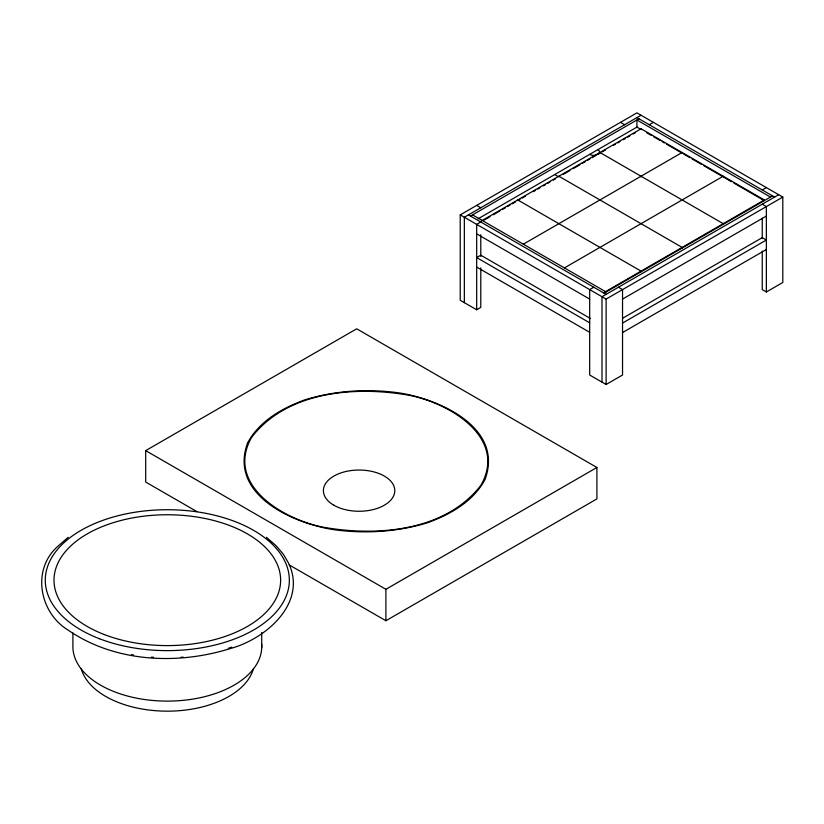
<?xml version="1.0" encoding="UTF-8"?>
<svg xmlns="http://www.w3.org/2000/svg" width="824" height="824" viewBox="0 0 824 824"><rect width="100%" height="100%" fill="white"/><g stroke="black" fill="none" stroke-linecap="round" stroke-linejoin="round"><path stroke-width="1.24" d="M58.566 545.704C31.24 568.653 39.078 612.562 68.207 630.154C114.577 662.136 176.624 665.112 229.35 648.849M59.132 545.158L68.207 537.31M480.783 267.882L480.783 307.393L476.674 309.773L460.235 300.276L460.235 214.879L636.931 112.867L782.8 197.08L782.8 282.488L766.361 291.974L762.251 289.605L762.251 251.155M641.041 115.236L464.345 217.248L464.345 302.655M470.514 216.063L638.981 118.79M478.116 218.782L636.931 127.102L641.381 129.667M481.113 221.11L641.041 128.781L764.312 199.954L764.312 200.644L762.087 199.357M480.783 221.996L476.674 224.365L476.674 309.773M483.338 220.513L490.002 216.671M493.329 214.745L499.993 210.903M502.218 209.615L505.545 207.689M507.769 206.412L509.994 205.125M512.209 203.847L515.546 201.921M519.985 199.357L517.771 200.644L517.771 199.954L641.041 271.117L641.041 271.807M522.21 198.079L525.537 196.153M533.313 191.662L535.538 190.385M537.753 189.098L539.977 187.821M543.304 185.894L545.529 184.607M547.754 183.33L549.969 182.042M553.306 180.126L555.52 178.839M563.297 174.348L569.961 170.506M573.298 168.58L579.952 164.738M582.177 163.451L585.514 161.525M587.728 160.247L589.953 158.96M592.178 157.683L595.505 155.757M597.73 154.479L599.944 153.192L599.944 152.502L723.215 223.675L723.215 224.365M602.169 151.915L605.496 149.989M613.272 145.498L615.497 144.221M617.712 142.933L619.936 141.656M623.274 139.73L625.488 138.442M627.713 137.165L629.927 135.878M633.265 133.962L635.489 132.674M649.261 124.723L653.36 122.354M196.854 511.58L145.694 482.05L145.694 450.625L356.699 328.807L596.906 467.486L596.906 498.901L385.9 620.73L289.152 564.873M523.322 244.192L682.128 152.502L682.128 153.192M564.409 267.913L723.215 176.223L723.215 176.913M593.785 287.236L589.675 289.605L589.675 375.013L606.114 384.499L622.542 375.013L622.542 289.605L618.433 287.236M762.251 189.963L766.361 187.594M604.394 292.283L764.312 199.954M604.054 293.159L772.531 195.896M778.69 194.711L602.004 296.722L602.004 382.13M460.235 214.879L606.114 299.091L782.8 197.08M622.542 299.091L766.361 216.063M622.893 318.105L762.251 237.652L766.361 240.021L622.542 323.059M622.542 332.546L766.361 249.518M145.694 450.625L385.9 589.304L596.906 467.486M229.772 648.704C264.895 639.537 307.146 603.92 288.997 563.987M636.931 117.605L774.581 197.08M770.471 197.08L636.931 119.985L636.931 127.576M646.593 132.674L651.393 135.455M653.617 136.733L660.302 140.595M662.136 141.656L664.36 142.933M666.585 144.221L675.876 149.587M676.576 149.989L680.325 152.152M683.673 154.088L685.898 155.365M686.567 155.757L689.904 157.683M692.119 158.96L695.909 161.154M696.568 161.525L701.471 164.367M703.696 165.645L705.931 166.932M706.559 167.303L711.493 170.146M712.111 170.506L718.775 174.348M719.28 174.647L721.505 175.924M723.73 177.212L728.776 180.126M729.291 180.425L731.527 181.713M733.751 183L738.768 185.894M739.313 186.214L748.759 191.662M749.325 191.992L754.31 194.866M754.897 195.206L761.572 199.058M620.493 122.354L624.602 124.723M762.251 204.198L766.361 206.567L766.361 291.974M554.748 174.544L558.085 176.47M476.674 205.382L480.783 207.761M472.564 214.879L606.114 291.974M468.454 214.879L606.114 294.353M476.674 233.851L589.675 299.091M590.458 318.528L480.783 255.203L476.674 257.582L589.675 322.812M476.674 267.069L589.675 332.309M266.42 537.31L275.494 545.158M276.061 545.704L283.322 554.212L288.606 563.194M762.251 218.226L762.251 238.62M682.128 248.086L682.128 247.396L558.857 176.223L558.857 176.913M641.041 128.781L641.041 129.471M641.041 176.223L641.041 176.913M606.114 299.091L606.114 384.499M480.783 234.737L480.783 256.408M385.9 589.304L385.9 620.73M261.733 632.43L261.733 647.571M72.903 633.007L72.903 645.625A94.43 54.518 0 0 0 168.714 701.111A94.43 54.518 0 0 0 261.641 644.008M231.76 647.118A122.034 70.452 0 0 1 228.33 648.313M183.247 657.14A122.034 70.452 0 0 1 180.981 657.305M153.645 657.305A122.034 70.452 0 0 1 151.389 657.14M133.529 654.998A122.034 70.452 0 0 1 131.346 654.616M253.298 669.088A87.169 50.326 0 0 1 167.22 711.164A87.169 50.326 0 0 1 81.298 668.975M597.884 149.638A5.83 3.368 0 0 1 597.884 154.397M596.679 154.933A5.83 3.368 0 0 1 589.634 154.397M247.602 442.9C228.3 495.07 293.602 523.703 334.493 529.791C365.722 533.931 397.559 531.954 427.738 522.704C450.522 514.289 473.058 501.692 484.986 479.62C504.298 427.45 438.996 398.816 398.105 392.739C366.876 388.588 335.038 390.566 304.859 399.825C282.076 408.241 259.539 420.827 247.602 442.9M251.691 437.204C224.344 485.357 284.702 520.335 324.635 527.432C377.876 536.589 445.3 531.212 480.907 485.315C508.253 437.163 447.885 402.184 407.962 395.087C354.722 385.931 287.298 391.307 251.691 437.204M333.854 505.225A35.7 20.61 0 0 0 393.573 495.986A35.7 20.61 0 0 0 349.85 470.741A35.7 20.61 0 0 0 333.854 505.225M104.36 634.573A113.321 65.426 0 0 0 280.387 584.453A113.321 65.426 0 0 0 117.193 521.499A113.321 65.426 0 0 0 104.36 634.573M99.519 638.755A122.034 70.452 0 0 0 289.09 584.783A122.034 70.452 0 0 0 113.341 516.988A122.034 70.452 0 0 0 99.519 638.755"/></g></svg>
